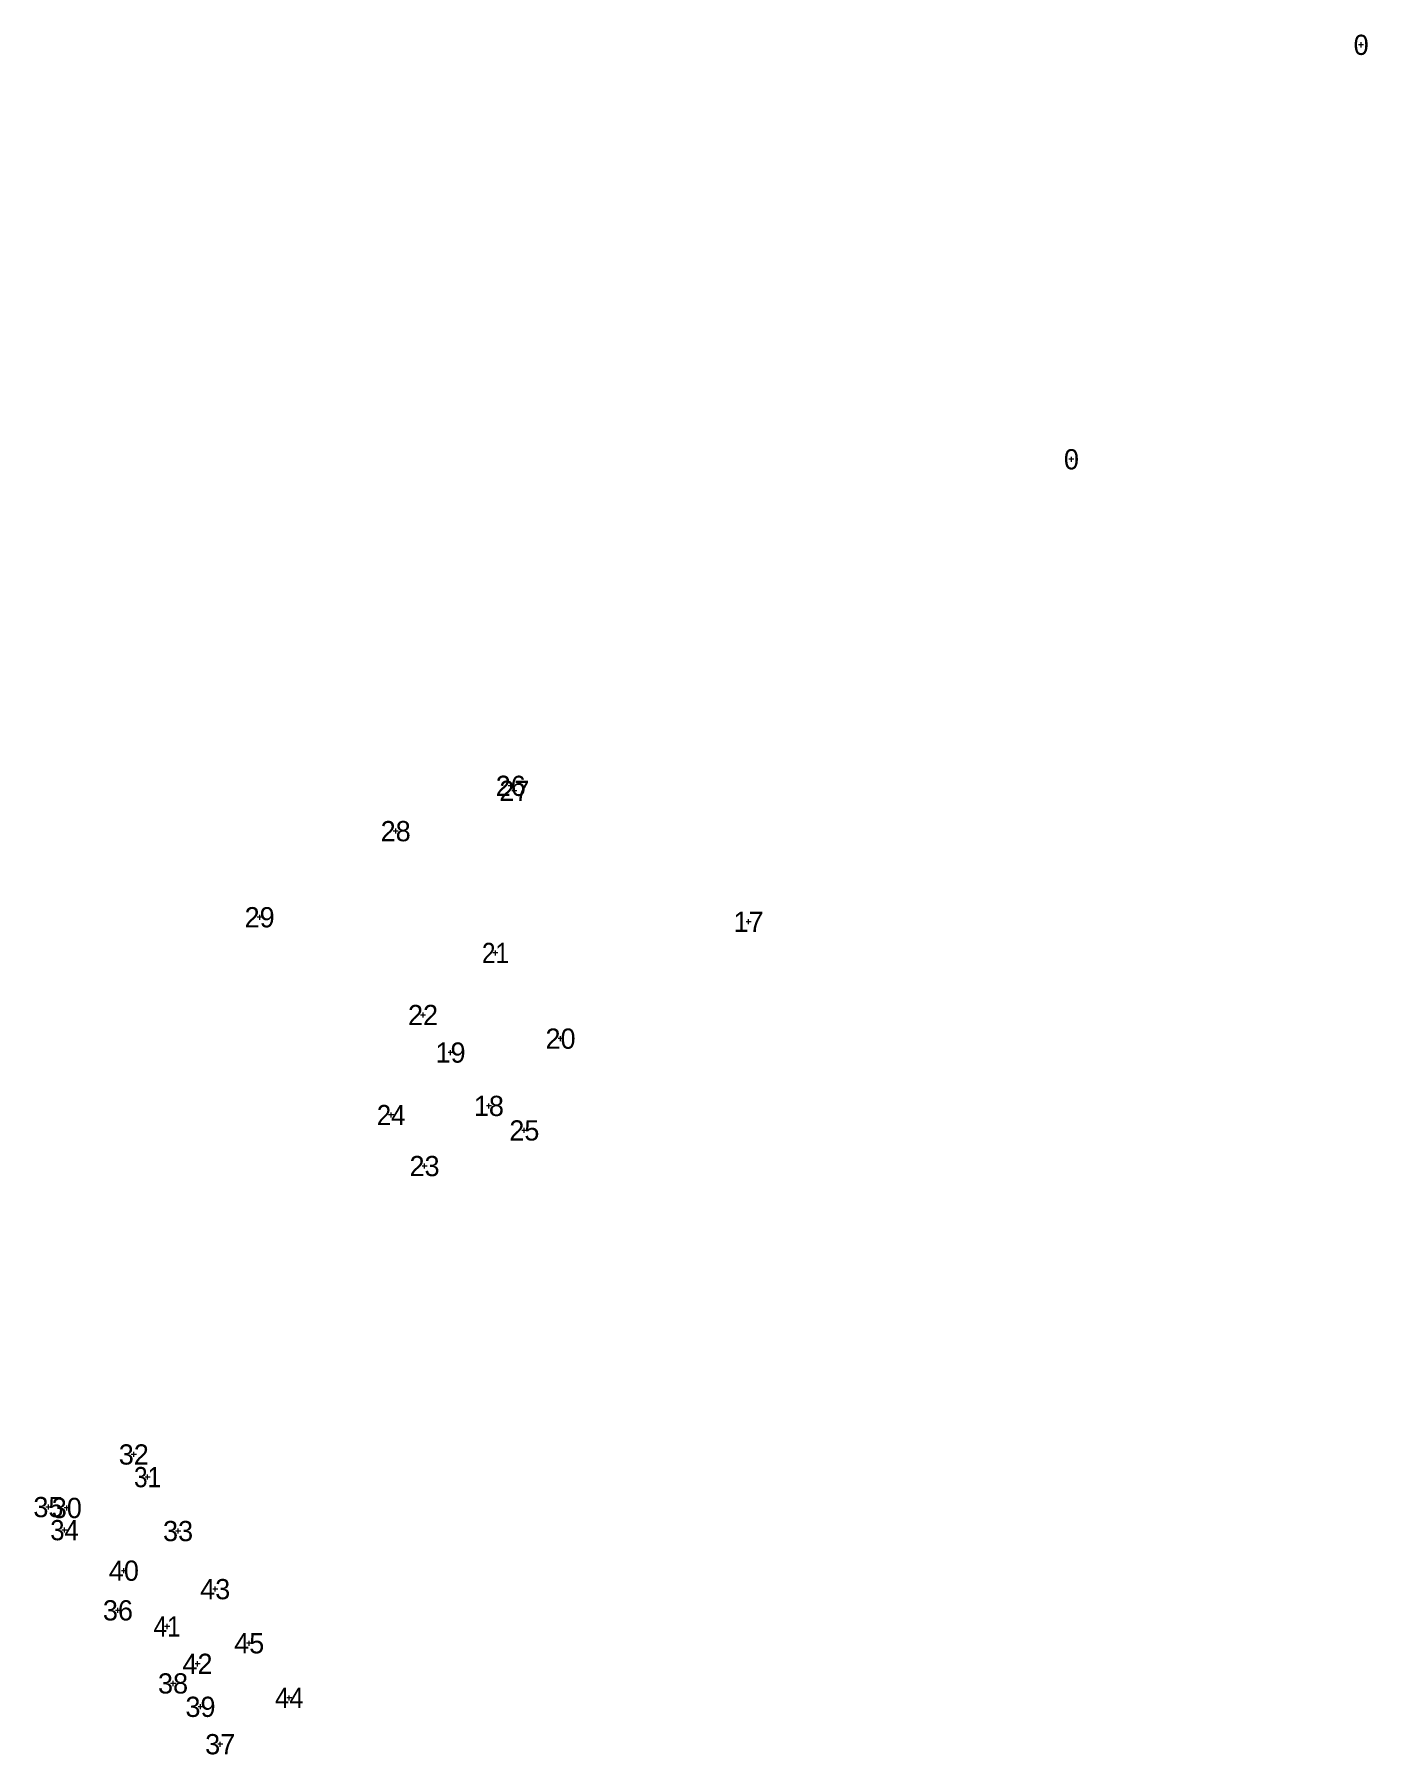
# Model space of a CAD drawing. Header units: metres. Extents: x 536705 to 538291, y 1837631 to 1838963.
# Drawn here: x 536705.4 to 536870.2, y 1838750.4 to 1838963 of the extents above; entities outside this region: 3.
import ezdxf
from ezdxf.enums import TextEntityAlignment as Align

# ---------------------------------------------------------------- set-up
doc = ezdxf.new("R2010")
doc.units = ezdxf.units.M
doc.layers.add('11', color=7, linetype='Continuous', lineweight=13)
doc.layers.add('12', color=7, linetype='Continuous')

msp = doc.modelspace()

# ---------------------------------------------------------------- linework, layer by layer
at = {"layer": '11'}
for p, q in [((536869.39, 1838961.37), (536869.39, 1838962)), ((536869.7, 1838961.68), (536869.07, 1838961.68)), ((536833.59, 1838910.17), (536833.59, 1838910.79)), ((536833.9, 1838910.48), (536833.28, 1838910.48)), ((536764.31, 1838869.81), (536764.31, 1838870.44)), ((536764.62, 1838870.12), (536763.99, 1838870.12)), ((536765.06, 1838869.51), (536764.44, 1838869.51)), ((536764.75, 1838869.19), (536764.75, 1838869.82)), ((536750.4, 1838864.53), (536749.78, 1838864.53)), ((536750.09, 1838864.22), (536750.09, 1838864.84)), ((536733.59, 1838853.89), (536732.97, 1838853.89)), ((536733.28, 1838853.57), (536733.28, 1838854.2)), ((536794.01, 1838853.33), (536793.38, 1838853.33)), ((536793.69, 1838853.02), (536793.69, 1838853.64)), ((536762.73, 1838849.48), (536762.11, 1838849.48)), ((536762.42, 1838849.17), (536762.42, 1838849.8)), ((536753.78, 1838841.81), (536753.15, 1838841.81)), ((536753.47, 1838841.5), (536753.47, 1838842.13)), ((536770.78, 1838838.89), (536770.15, 1838838.89)), ((536770.46, 1838838.58), (536770.46, 1838839.2)), ((536757.18, 1838837.17), (536756.56, 1838837.17)), ((536756.87, 1838836.86), (536756.87, 1838837.48)), ((536761.92, 1838830.58), (536761.3, 1838830.58)), ((536761.61, 1838830.27), (536761.61, 1838830.89)), ((536749.84, 1838829.46), (536749.22, 1838829.46)), ((536749.53, 1838829.14), (536749.53, 1838829.77)), ((536765.98, 1838827.24), (536765.98, 1838827.86)), ((536766.29, 1838827.55), (536765.67, 1838827.55)), ((536753.97, 1838823.14), (536753.34, 1838823.14)), ((536753.66, 1838822.83), (536753.66, 1838823.46)), ((536718.04, 1838787.51), (536717.42, 1838787.51)), ((536717.73, 1838787.2), (536717.73, 1838787.82)), ((536719.74, 1838784.71), (536719.12, 1838784.71)), ((536719.43, 1838784.4), (536719.43, 1838785.02)), ((536707.17, 1838780.7), (536707.17, 1838781.32)), ((536709.45, 1838780.59), (536709.45, 1838781.21)), ((536707.48, 1838781.01), (536706.86, 1838781.01)), ((536709.76, 1838780.9), (536709.14, 1838780.9)), ((536709.48, 1838778.16), (536708.85, 1838778.16)), ((536709.17, 1838777.85), (536709.17, 1838778.47)), ((536723.52, 1838778.05), (536722.89, 1838778.05)), ((536723.2, 1838777.74), (536723.2, 1838778.36)), ((536716.81, 1838773.15), (536716.19, 1838773.15)), ((536716.5, 1838772.84), (536716.5, 1838773.47)), ((536728.1, 1838770.87), (536727.48, 1838770.87)), ((536727.79, 1838770.56), (536727.79, 1838771.18)), ((536715.77, 1838767.93), (536715.77, 1838768.56)), ((536716.08, 1838768.24), (536715.46, 1838768.24)), ((536722.16, 1838766.26), (536721.53, 1838766.26)), ((536721.84, 1838765.94), (536721.84, 1838766.57)), ((536732.3, 1838764.18), (536731.67, 1838764.18)), ((536731.98, 1838763.86), (536731.98, 1838764.49)), ((536725.6, 1838761.33), (536725.6, 1838761.95)), ((536725.91, 1838761.64), (536725.29, 1838761.64)), ((536722.9, 1838759.22), (536722.27, 1838759.22)), ((536722.58, 1838758.9), (536722.58, 1838759.53)), ((536736.94, 1838757.12), (536736.94, 1838757.74)), ((536726.28, 1838756.33), (536725.66, 1838756.33)), ((536725.97, 1838756.02), (536725.97, 1838756.64)), ((536737.25, 1838757.43), (536736.62, 1838757.43)), ((536728.71, 1838751.71), (536728.09, 1838751.71)), ((536728.4, 1838751.4), (536728.4, 1838752.02)), ((537956.82, 1837711.53), (537956.2, 1837711.53)), ((537956.51, 1837711.22), (537956.51, 1837711.84))]:
    msp.add_line(p, q, dxfattribs=at)

# ---------------------------------------------------------------- texts
at = {"layer": '12'}
for s, p in [('0', (536869.39, 1838960.44)), ('0', (536833.59, 1838909.23)), ('26', (536764.305, 1838868.88)), ('27', (536764.75, 1838868.26)), ('28', (536750.085, 1838863.28)), ('29', (536733.275, 1838852.64)), ('17', (536793.69, 1838852.08)), ('22', (536753.465, 1838840.56)), ('19', (536756.865, 1838835.92)), ('20', (536770.46, 1838837.64)), ('18', (536761.605, 1838829.33)), ('25', (536765.985, 1838826.3)), ('23', (536753.655, 1838821.9)), ('32', (536717.725, 1838786.26)), ('35', (536707.175, 1838779.76)), ('30', (536709.45, 1838779.65)), ('33', (536723.195, 1838776.8)), ('40', (536716.5, 1838771.9)), ('43', (536727.785, 1838769.62)), ('36', (536715.765, 1838767)), ('45', (536731.985, 1838762.93)), ('42', (536725.595, 1838760.39)), ('38', (536722.575, 1838757.97)), ('39', (536725.965, 1838755.08)), ('37', (536728.4, 1838750.46)), ('0', (537956.51, 1837710.28))]:
    msp.add_text(s, height=2.5, dxfattribs=at).set_placement(p, align=Align.CENTER)
for s, width, p in [('21', 0.9, (536762.42, 1838848.23)), ('24', 0.95, (536749.525, 1838828.2)), ('31', 0.9, (536719.43, 1838783.46)), ('34', 0.95, (536709.165, 1838776.91)), ('41', 0.9, (536721.84, 1838765.01)), ('44', 0.95, (536736.935, 1838756.18))]:
    msp.add_text(s, height=2.5, dxfattribs=dict(at, width=width)).set_placement(p, align=Align.CENTER)

doc.saveas('drawing.dxf')
